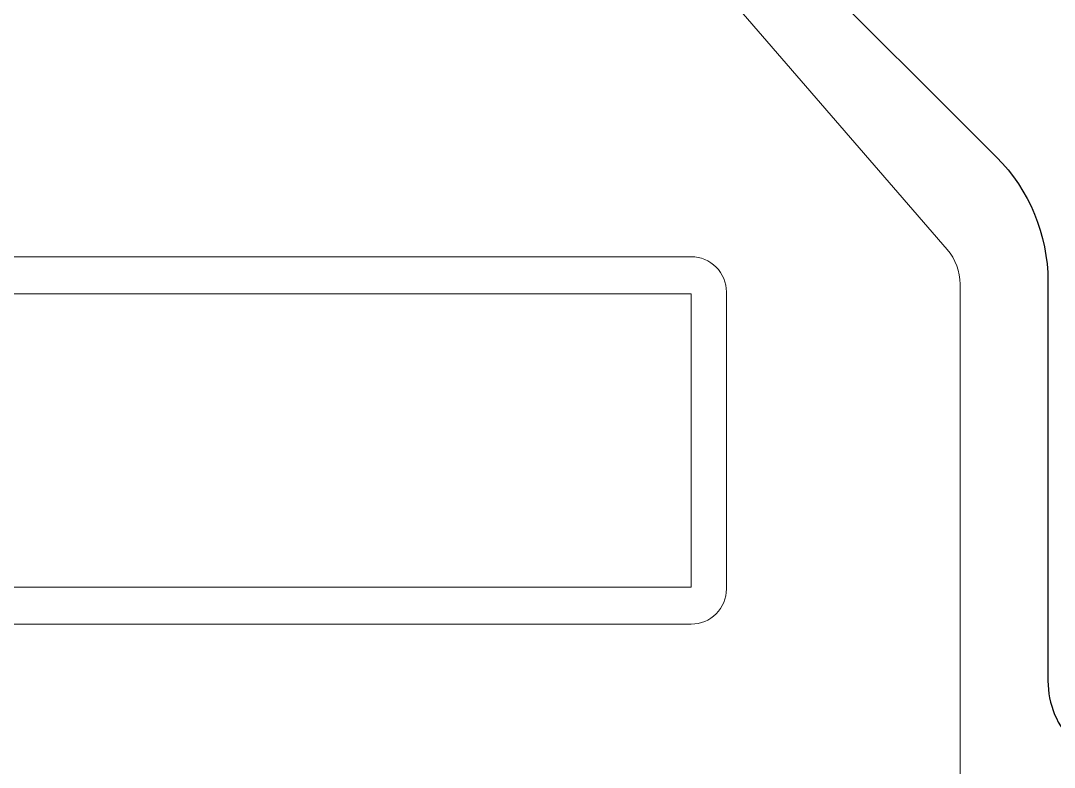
# Model space of a CAD drawing. Header units: millimetres. Extents: x 1845 to 2650, y -178 to 579.
# Drawn here: x 2454.34 to 2460.23, y 276.59 to 280.84 of the extents above; entities that cross this region are included whole.
import ezdxf
from ezdxf.lldxf.tags import DXFTag

# ---------------------------------------------------------------- set-up
doc = ezdxf.new("R2010")
doc.units = ezdxf.units.MM
doc.layers.add('COF', color=4, linetype='Continuous', lineweight=5)
doc.layers.add('TFPC', color=50, linetype='Continuous', lineweight=5)
tags = doc.linetypes.add('CENTER', pattern=[0.6, 0.375, -0.075, 0.075, -0.075]).pattern_tags.tags
tags[10:11] = [DXFTag(74, 4), DXFTag(75, 0), DXFTag(340, '0'), DXFTag(46, 1.0), DXFTag(50, 0.0), DXFTag(44, 0.0), DXFTag(45, 0.0)]
tags[8:9] = [DXFTag(74, 4), DXFTag(75, 0), DXFTag(340, '0'), DXFTag(46, 1.0), DXFTag(50, 0.0), DXFTag(44, 0.0), DXFTag(45, 0.0)]
tags[6:7] = [DXFTag(74, 4), DXFTag(75, 0), DXFTag(340, '0'), DXFTag(46, 1.0), DXFTag(50, 0.0), DXFTag(44, 0.0), DXFTag(45, 0.0)]
tags[4:5] = [DXFTag(74, 4), DXFTag(75, 0), DXFTag(340, '0'), DXFTag(46, 1.0), DXFTag(50, 0.0), DXFTag(44, 0.0), DXFTag(45, 0.0)]

msp = doc.modelspace()

# ---------------------------------------------------------------- linework, layer by layer
at = {"layer": 'COF', "linetype": 'Continuous'}
msp.add_lwpolyline([(2448.8942, 272.8331), (2459.7842, 272.8331, 0.414214), (2460.0842, 273.1331), (2460.0842, 275.2898, 0.267949), (2459.9842, 275.463), (2459.7893, 275.5756, -0.267949), (2459.6893, 275.7488), (2459.6893, 279.3393, 0.180243), (2459.6161, 279.5356), (2458.1487, 281.2314, -0.180243), (2458.0755, 281.4277), (2458.0755, 283.2485, -0.414214), (2458.1755, 283.3485), (2458.2478, 283.3485, 0.414214), (2458.3478, 283.4485), (2458.3478, 283.6485, 0.414214), (2458.1478, 283.8485), (2450.5308, 283.8485, 0.414214)], format="xyb", dxfattribs=at)
at = {"layer": 'COF', "linetype": 'CENTER'}
msp.add_lwpolyline([(2450.3193, 277.6048), (2450.3193, 279.2948, -0.414214), (2450.5193, 279.4948), (2458.1593, 279.4948, -0.414214), (2458.3593, 279.2948), (2458.3593, 277.6048, -0.414214), (2458.1593, 277.4048), (2450.5193, 277.4048, -0.414214)], format="xyb", close=True, dxfattribs=at)
at = {"layer": 'COF', "color": 1, "linetype": 'CENTER'}
msp.add_lwpolyline([(2450.5193, 277.6148), (2450.5193, 279.2848), (2458.1593, 279.2848), (2458.1593, 277.6148)], close=True, dxfattribs=at)
at = {"layer": 'TFPC', "linetype": 'Continuous', "lineweight": 25}
msp.add_lwpolyline([(2463.8708, 284.5185), (2457.3808, 284.5185, 0.414214), (2457.1808, 284.3185), (2457.1808, 283.6185, 0.414214), (2457.3808, 283.4185), (2458.0151, 283.4185, -0.198912), (2458.3686, 283.272), (2458.4793, 283.1613, -0.198912), (2458.6258, 282.8078), (2458.6258, 281.5399, 0.198912), (2458.7722, 281.1863), (2459.8964, 280.0622, -0.198912), (2460.1893, 279.3551), (2460.1893, 277.0827, 0.198912), (2460.3357, 276.7291)], format="xyb", dxfattribs=at)

doc.saveas('drawing.dxf')
